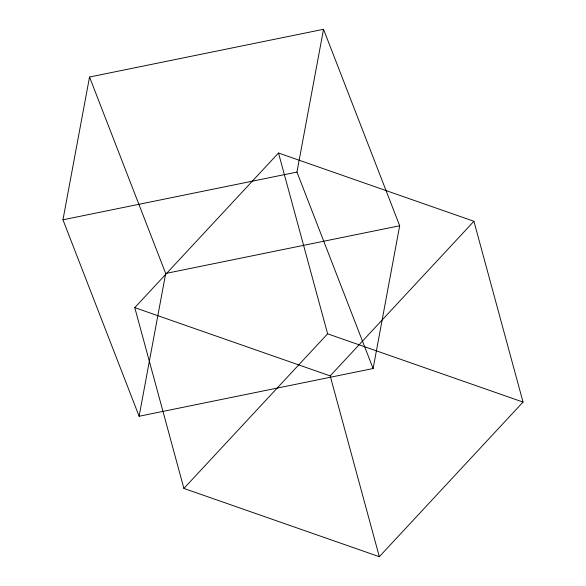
<?xml version="1.0" encoding="UTF-8"?>
<svg xmlns="http://www.w3.org/2000/svg" width="586" height="586" viewBox="0 0 586 586"><rect width="100%" height="100%" fill="white"/><g stroke="black" fill="none" stroke-linecap="round" stroke-linejoin="round"><path stroke-width="0.88" d="M62.958 219.801L89.533 77.022L323.523 29.3L399.681 225.757L373.106 368.535L139.116 416.258L62.958 219.801L296.955 172.079L323.523 29.3M139.116 416.258L165.691 273.479L89.533 77.022M134.773 307.628L278.497 153.005L473.913 221.274L523.042 402.077L379.318 556.7L183.894 488.431L134.773 307.628L330.189 375.897L379.318 556.7M183.894 488.431L327.618 333.815L278.497 153.005M330.189 375.897L473.913 221.274M165.691 273.479L399.681 225.757M327.618 333.815L523.042 402.077M296.955 172.079L373.106 368.535"/></g></svg>
